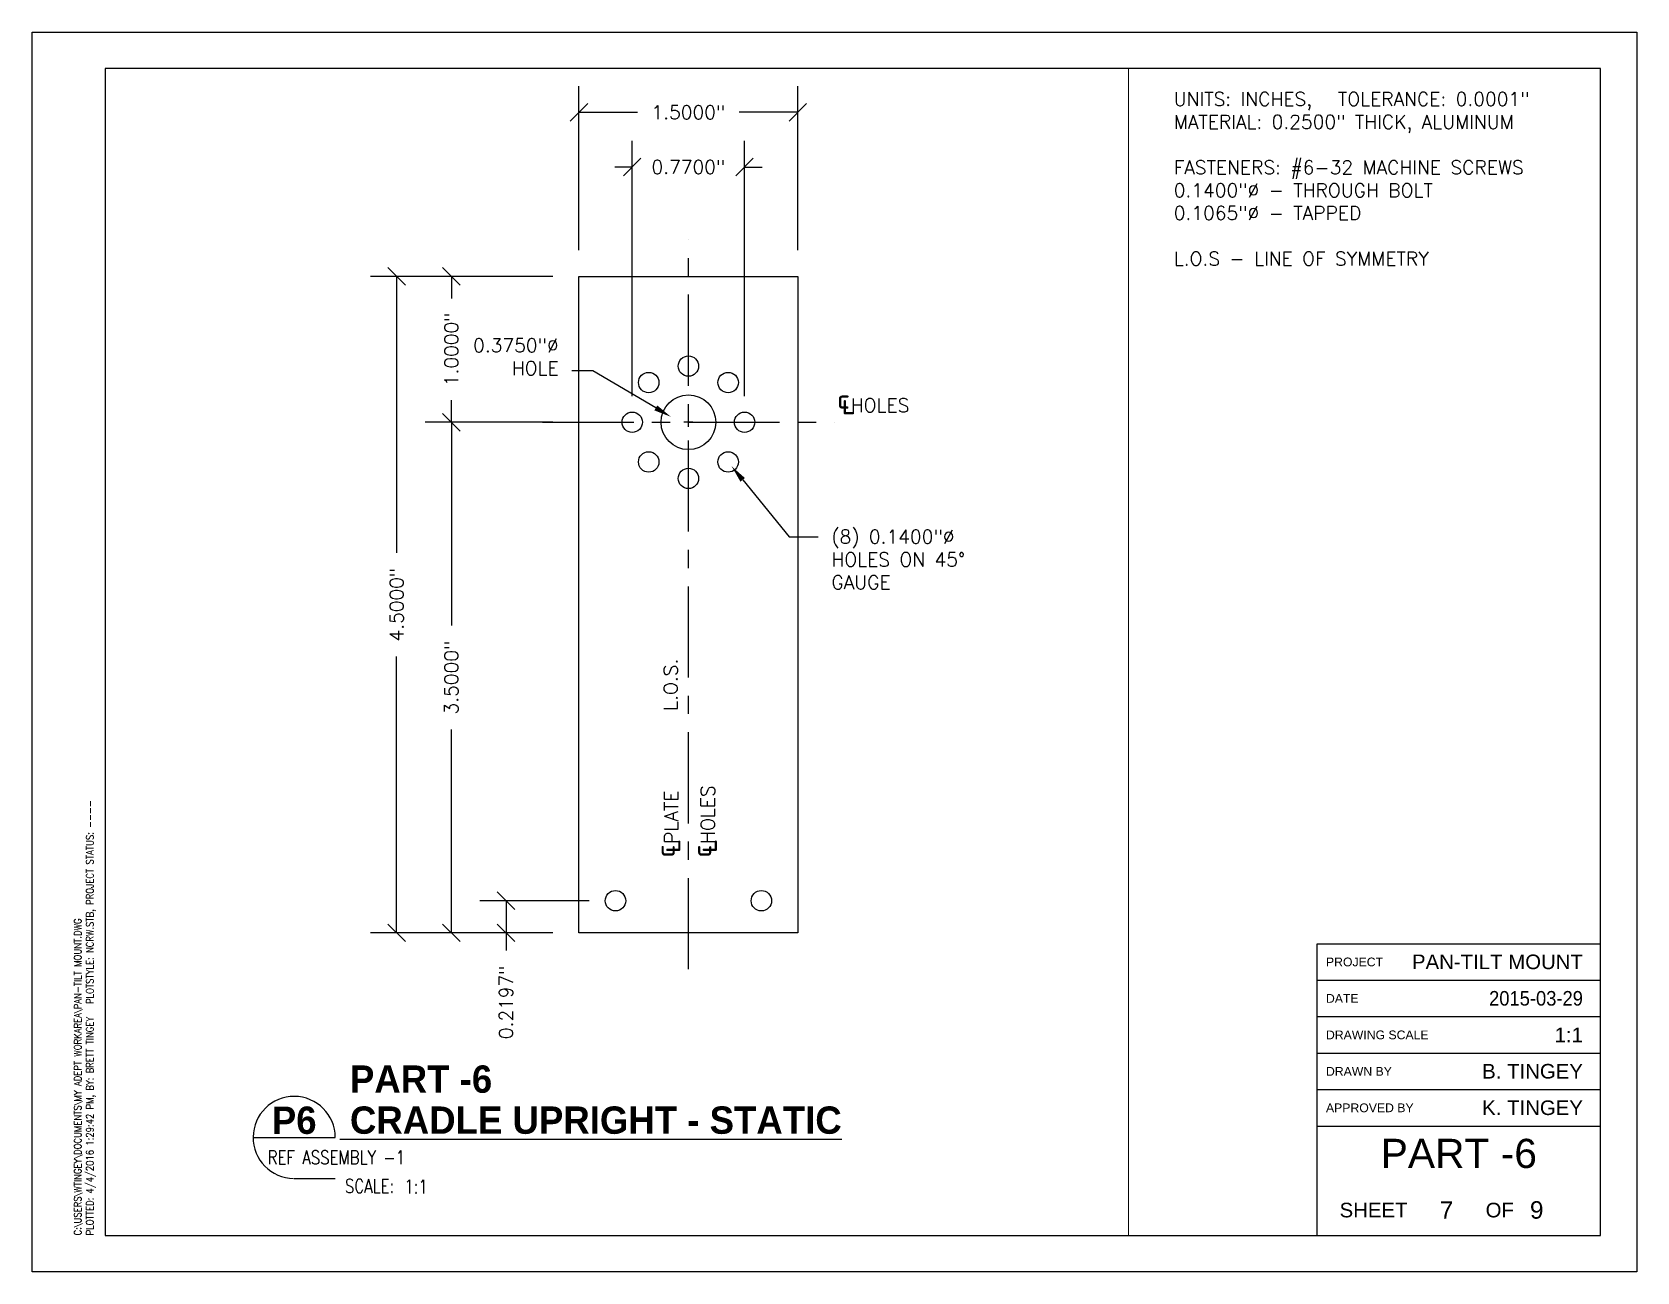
# Paper-space layout 'PART6' of a CAD drawing. Header units: inches. Extents: x 0 to 11, y 0 to 8.5.
# The model-space entities are those that its viewports show. They can reach past a viewport. Long polylines and large blocks are cut down to what shows.
import ezdxf
from ezdxf import colors
from ezdxf.entities.mleader import LeaderData, LeaderLine
from ezdxf.enums import TextEntityAlignment as Align
from ezdxf.math import Vec2, Vec3

# ---------------------------------------------------------------- set-up
doc = ezdxf.new("R2010")
doc.units = ezdxf.units.IN
doc.header["$MEASUREMENT"] = 0
doc.linetypes.add('CENTER', pattern=[2, 1.25, -0.25, 0.25, -0.25])
for name, color, linetype in [('54INFO', 7, 'Continuous'), ('G-OBJECT', 7, 'Continuous'), ('G-OBJECT-ANNO', 2, 'Continuous'), ('G-TTLB', 7, 'Continuous'), ('G-TTLB-ANNO', 2, 'Continuous'), ('G-TTLB-ANNO-BOLD', 3, 'Continuous'), ('G-TTLB-STMP', 1, 'Continuous')]:
    doc.layers.add(name, color=color, linetype=linetype)
doc.layers.add('G-TTLB-NPLT', color=7, linetype='Continuous', plot=False)
doc.styles.add('Arial', font='arial.ttf')
doc.styles.add('HBOLD', font='hbold.shx')
doc.styles.add('Plot Stamp', font='romans.shx', dxfattribs={"width": 0.85})
doc.styles.add('ROMANS', font='romans.shx')
doc.styles.get("Standard").update_dxf_attribs({"font": 'romans.shx', "height": 0.09375})
doc.styles.add('Title-Arial', font='arial.ttf')
doc.dimstyles.get("Standard").update_dxf_attribs({"dimtxt": 0.09375, "dimasz": 0.12, "dimexe": 0.18, "dimexo": 0.18, "dimgap": 0.09, "dimtad": 0, "dimdec": 4, "dimzin": 0, "dimdsep": 46, "dimlunit": 3, "dimtxsty": 'Standard', "dimblk": 'OBLIQUE', "dimcen": 0.09, "dimadec": 0, "dimazin": 0, "dimtfac": 1, "dimtdec": 4, "dimtofl": 0, "dimtmove": 0, "dimatfit": 3, "dimfxl": 1, "dimtolj": 1, "dimtzin": 0, "dimarcsym": 0})

# ---------------------------------------------------------------- blocks, each defined once
blk = doc.blocks.new('L14')
at = {"layer": '54INFO', "color": 7, "linetype": 'ByBlock'}
for p, q in [((0.03519953836755008, 0.377010504458223), (0.5976995383675501, 0.377010504458223)), ((0.3159829422386338, 0.09576089150195077), (0.5976995383673795, 0.09576089150195077))]:
    blk.add_line(p, q, dxfattribs=at)
blk.add_arc((0.3164495383673795, 0.377010504458223), 0.28125, 0, 269.2137372618573, dxfattribs=at)
at = {"layer": '54INFO', "color": 7, "linetype": 'ByBlock', "style": 'ROMANS', "width": 0.8}
blk.add_text('SCALE:', height=0.09375, dxfattribs=at).set_placement((0.6645720766158103, -0.003182224834532121))
at = {"layer": '54INFO', "linetype": 'ByBlock', "style": 'HBOLD'}
for tag, p in [('TITLETOP', (0.6289495383673227, 0.627010504458223)), ('TITLEBOTTOM', (0.6289495383673227, 0.345760504458223))]:
    blk.add_attdef(tag, text='', height=0.1875, dxfattribs=at).set_placement(p, align=Align.BOTTOM_LEFT)
blk.add_attdef('TOP', text='', height=0.1875, dxfattribs=at).set_placement((0.3164495383675501, 0.4950377480216615), align=Align.MIDDLE_CENTER)
at = {"layer": '54INFO', "color": 7, "linetype": 'ByBlock', "style": 'ROMANS', "width": 0.8}
blk.add_attdef('BOTTOM', text='', height=0.09375, dxfattribs=at).set_placement((0.1343486291955802, 0.2403581665875478), align=Align.MIDDLE_LEFT)
blk.add_attdef('SCALE', text='', height=0.09375, dxfattribs=at).set_placement((1.07082207661581, -0.03443222483453212), align=Align.BOTTOM_LEFT)
blk = doc.blocks.new('_Oblique')
at = {"color": 0, "linetype": 'ByBlock', "lineweight": -2}
blk.add_line((-0.5, -0.5), (0.5, 0.5), dxfattribs=at)
blk = doc.blocks.new('*D49')
at = {"layer": 'Defpoints', "color": 0, "transparency": 16777216}
for p in [(103.3715474699228, 3.297045302399269), (104.6215474699228, 3.297045302399269), (104.6215474699228, -1.202954697600731)]:
    blk.add_point(p, dxfattribs=at)
at = {"layer": 'G-OBJECT-ANNO', "color": 0, "lineweight": -2, "transparency": 16777216}
for p, q in [((104.4415474699228, 3.297045302399269), (103.1915474699228, 3.297045302399269)), ((103.3715474699228, 3.297045302399269), (103.3715474699228, 1.402670302399269)), ((103.3715474699228, -1.202954697600731), (103.3715474699228, 0.6914203023992691)), ((104.4415474699228, -1.202954697600731), (103.1915474699228, -1.202954697600731))]:
    blk.add_line(p, q, dxfattribs=at)
at = {"layer": 'G-OBJECT-ANNO', "color": 0, "lineweight": -2, "transparency": 16777216, "xscale": 0.12, "yscale": 0.12, "zscale": 0.12}
for p, rotation in [((103.3715474699228, 3.297045302399269), 90), ((103.3715474699228, -1.202954697600731), 270)]:
    blk.add_blockref('_Oblique', p, dxfattribs=dict(at, rotation=rotation))
at = {"layer": 'G-OBJECT-ANNO', "color": 0, "transparency": 16777216, "insert": (103.3715474699228, 1.047045302399286), "char_height": 0.09375, "attachment_point": 5, "rotation": 90}
blk.add_mtext('\\A1;4.5000"', dxfattribs=at)
blk = doc.blocks.new('*D50')
at = {"layer": 'Defpoints', "color": 0, "transparency": 16777216}
for p in [(103.7465474699228, 2.297045302399269), (104.6215474699228, 2.297045302399269), (104.6215474699228, -1.202954697600731)]:
    blk.add_point(p, dxfattribs=at)
at = {"layer": 'G-OBJECT-ANNO', "color": 0, "lineweight": -2, "transparency": 16777216}
for p, q in [((104.4415474699228, 2.297045302399269), (103.5665474699228, 2.297045302399269)), ((103.7465474699228, 2.297045302399269), (103.7465474699228, 0.9026703023992692)), ((103.7465474699228, -1.202954697600731), (103.7465474699228, 0.1914203023992692)), ((104.4415474699228, -1.202954697600731), (103.5665474699228, -1.202954697600731))]:
    blk.add_line(p, q, dxfattribs=at)
at = {"layer": 'G-OBJECT-ANNO', "color": 0, "lineweight": -2, "transparency": 16777216, "xscale": 0.12, "yscale": 0.12, "zscale": 0.12}
for p, rotation in [((103.7465474699228, 2.297045302399269), 90), ((103.7465474699228, -1.202954697600731), 270)]:
    blk.add_blockref('_Oblique', p, dxfattribs=dict(at, rotation=rotation))
at = {"layer": 'G-OBJECT-ANNO', "color": 0, "transparency": 16777216, "insert": (103.7465474699228, 0.5470453023992858), "char_height": 0.09375, "attachment_point": 5, "rotation": 90}
blk.add_mtext('\\A1;3.5000"', dxfattribs=at)
blk = doc.blocks.new('*D51')
at = {"layer": 'Defpoints', "color": 0, "transparency": 16777216}
for p in [(103.7465474699228, 3.297045302399269), (104.6215474699228, 3.297045302399269), (104.6215474699228, 2.297045302399269)]:
    blk.add_point(p, dxfattribs=at)
at = {"layer": 'G-OBJECT-ANNO', "color": 0, "lineweight": -2, "transparency": 16777216}
for p, q in [((104.4415474699228, 3.297045302399269), (103.5665474699228, 3.297045302399269)), ((103.7465474699228, 3.297045302399269), (103.7465474699228, 3.14597387382784)), ((103.7465474699228, 2.297045302399269), (103.7465474699228, 2.448116730970697)), ((104.4415474699228, 2.297045302399269), (103.5665474699228, 2.297045302399269))]:
    blk.add_line(p, q, dxfattribs=at)
at = {"layer": 'G-OBJECT-ANNO', "color": 0, "lineweight": -2, "transparency": 16777216, "xscale": 0.12, "yscale": 0.12, "zscale": 0.12}
for p, rotation in [((103.7465474699228, 3.297045302399269), 90), ((103.7465474699228, 2.297045302399269), 270)]:
    blk.add_blockref('_Oblique', p, dxfattribs=dict(at, rotation=rotation))
at = {"layer": 'G-OBJECT-ANNO', "color": 0, "transparency": 16777216, "insert": (103.7465474699228, 2.797045302399286), "char_height": 0.09375, "attachment_point": 5, "rotation": 90}
blk.add_mtext('\\A1;1.0000"', dxfattribs=at)
blk = doc.blocks.new('*D52')
at = {"layer": 'Defpoints', "color": 0, "transparency": 16777216}
for p in [(105.7565474699228, 4.047045302399269), (104.9865474699228, 2.297045302399269), (105.7565474699228, 2.297045302399269)]:
    blk.add_point(p, dxfattribs=at)
at = {"layer": 'G-OBJECT-ANNO', "color": 0, "lineweight": -2, "transparency": 16777216}
for p, q in [((104.9865474699228, 2.477045302399269), (104.9865474699228, 4.227045302399269)), ((105.7565474699228, 2.477045302399269), (105.7565474699228, 4.227045302399269)), ((104.9865474699228, 4.047045302399269), (104.8665474699228, 4.047045302399269)), ((105.7565474699228, 4.047045302399269), (105.8765474699228, 4.047045302399269))]:
    blk.add_line(p, q, dxfattribs=at)
at = {"layer": 'G-OBJECT-ANNO', "color": 0, "lineweight": -2, "transparency": 16777216, "xscale": 0.12, "yscale": 0.12, "zscale": 0.12}
blk.add_blockref('_Oblique', (104.9865474699228, 4.047045302399269), dxfattribs=at)
at = {"layer": 'G-OBJECT-ANNO', "color": 0, "lineweight": -2, "transparency": 16777216, "xscale": 0.12, "yscale": 0.12, "zscale": 0.12, "rotation": 180}
blk.add_blockref('_Oblique', (105.7565474699228, 4.047045302399269), dxfattribs=at)
at = {"layer": 'G-OBJECT-ANNO', "color": 0, "transparency": 16777216, "insert": (105.3715474699228, 4.047045302399269), "char_height": 0.09375, "attachment_point": 5}
blk.add_mtext('\\A1;0.7700"', dxfattribs=at)
blk = doc.blocks.new('*D53')
at = {"layer": 'Defpoints', "color": 0, "transparency": 16777216}
for p in [(104.1215474699226, -0.9832546976007308), (104.8715474699228, -0.983254697600731), (104.6215474699228, -1.202954697600731)]:
    blk.add_point(p, dxfattribs=at)
at = {"layer": 'G-OBJECT-ANNO', "color": 0, "lineweight": -2, "transparency": 16777216}
for p, q in [((104.6915474699228, -0.9832546976007309), (103.9415474699226, -0.9832546976007307)), ((104.1215474699226, -0.9832546976007308), (104.1215474699226, -1.202954697600731)), ((104.4415474699228, -1.202954697600731), (103.9415474699226, -1.202954697600731)), ((104.1215474699226, -1.202954697600731), (104.1215474699226, -1.323669860211956))]:
    blk.add_line(p, q, dxfattribs=at)
at = {"layer": 'G-OBJECT-ANNO', "color": 0, "lineweight": -2, "transparency": 16777216, "xscale": 0.12, "yscale": 0.12, "zscale": 0.12}
for p, rotation in [((104.1215474699226, -0.9832546976007308), 90), ((104.1215474699226, -1.202954697600731), 270)]:
    blk.add_blockref('_Oblique', p, dxfattribs=dict(at, rotation=rotation))
at = {"layer": 'G-OBJECT-ANNO', "color": 0, "transparency": 16777216, "insert": (104.1215474699226, -1.67929486021194), "char_height": 0.09375, "attachment_point": 5, "rotation": 90}
blk.add_mtext('\\A1;0.2197"', dxfattribs=at)
blk = doc.blocks.new('*D54')
at = {"layer": 'Defpoints', "color": 0, "transparency": 16777216}
for p in [(106.1215474699228, 4.422045302399269), (104.6215474699228, 3.297045302399269), (106.1215474699228, 3.297045302399269)]:
    blk.add_point(p, dxfattribs=at)
at = {"layer": 'G-OBJECT-ANNO', "color": 0, "lineweight": -2, "transparency": 16777216}
for p, q in [((104.6215474699228, 3.477045302399269), (104.6215474699228, 4.602045302399269)), ((106.1215474699228, 3.477045302399269), (106.1215474699228, 4.602045302399269)), ((104.6215474699228, 4.422045302399269), (105.0226188984942, 4.422045302399269)), ((106.1215474699228, 4.422045302399269), (105.7204760413514, 4.422045302399269))]:
    blk.add_line(p, q, dxfattribs=at)
at = {"layer": 'G-OBJECT-ANNO', "color": 0, "lineweight": -2, "transparency": 16777216, "xscale": 0.12, "yscale": 0.12, "zscale": 0.12, "rotation": 180}
blk.add_blockref('_Oblique', (104.6215474699228, 4.422045302399269), dxfattribs=at)
at = {"layer": 'G-OBJECT-ANNO', "color": 0, "lineweight": -2, "transparency": 16777216, "xscale": 0.12, "yscale": 0.12, "zscale": 0.12}
blk.add_blockref('_Oblique', (106.1215474699228, 4.422045302399269), dxfattribs=at)
at = {"layer": 'G-OBJECT-ANNO', "color": 0, "transparency": 16777216, "insert": (105.3715474699228, 4.422045302399269), "char_height": 0.09375, "attachment_point": 5}
blk.add_mtext('\\A1;1.5000"', dxfattribs=at)

msp = doc.modelspace()

# ---------------------------------------------------------------- linework, layer by layer
at = {"layer": 'G-OBJECT'}
msp.add_lwpolyline([(104.6215474699228, 3.297045302399269), (106.1215474699228, 3.297045302399269), (106.1215474699228, -1.202954697600731), (104.6215474699228, -1.202954697600731)], close=True, dxfattribs=at)
for centre, radius in [((105.3715474699228, 2.682045302399269), 0.07), ((105.099311359166, 2.569281413156091), 0.07), ((105.6437835806796, 2.569281413156098), 0.07), ((105.3715474699228, 2.297045302399269), 0.1875), ((104.9865474699228, 2.297045302399269), 0.07), ((105.7565474699228, 2.297045302399269), 0.07), ((105.099311359166, 2.024809191642447), 0.07), ((105.6437835806796, 2.024809191642454), 0.07), ((105.3715474699228, 1.912045302399269), 0.07), ((104.8715474699228, -0.983254697600731), 0.07), ((105.8715474699228, -0.9832546976007308), 0.07)]:
    msp.add_circle(centre, radius, dxfattribs=at)
at = {"layer": 'G-OBJECT-ANNO', "color": 9, "linetype": 'CENTER', "ltscale": 0.5}
for p, q in [((105.3715474699228, -1.452954697600731), (105.3715474699228, 3.547045302399269)), ((104.371547469923, 2.297045302399269), (106.371547469923, 2.297045302399269))]:
    msp.add_line(p, q, dxfattribs=at)
at = {"layer": 'G-OBJECT-ANNO'}
for p, q in [((105.3715474699228, 2.265795302399269), (105.3715474699228, 2.328295302399269)), ((105.4027974699228, 2.297045302399269), (105.3402974699228, 2.297045302399269))]:
    msp.add_line(p, q, dxfattribs=at)

# ---------------------------------------------------------------- texts
at = {"layer": 'G-OBJECT-ANNO', "insert": (106.3887058975135, 2.517085588658574), "char_height": 0.09375, "attachment_point": 1}
msp.add_mtext_dynamic_manual_height_columns('{\\fISOCPEUR|b0|i0|c0|p34;\\H1.6x;℄}HOLES', width=1.129781097894011, gutter_width=0.46875, heights=[0], dxfattribs=at)
at = {"layer": 'G-OBJECT-ANNO', "char_height": 0.09375, "attachment_point": 1, "rotation": 90}
for s, insert in [('L.O.S.', (105.2036164120251, 0.3184570239859568)), ('{\\fISOCPEUR|b0|i0|c0|p34;\\H1.6x;℄}PLATE\\P{\\fISOCPEUR|b0|i0|c0|p34;\\H1.6x;℄\\Fromans|c0;\\H0.625x;HOLES}', (105.1515071836635, -0.6888305920593756))]:
    msp.add_mtext_dynamic_manual_height_columns(s, width=1.129781097894011, gutter_width=0.46875, heights=[0], dxfattribs=dict(at, insert=insert))

# ---------------------------------------------------------------- dimensions: what is measured, and where the dimension line sits
at = {"layer": 'G-OBJECT-ANNO'}
for base, p1, p2, picture, middle in [((106.1215474699228, 4.422045302399269), (104.6215474699228, 3.297045302399269), (106.1215474699228, 3.297045302399269), '*D54', (105.3715474699228, 4.422045302399269)), ((105.7565474699228, 4.047045302399269), (104.9865474699228, 2.297045302399269), (105.7565474699228, 2.297045302399269), '*D52', (105.3715474699228, 4.047045302399269))]:
    dim = msp.add_linear_dim(base=base, p1=p1, p2=p2, dimstyle='Standard', dxfattribs=at)
    dim.commit()
    dim.dimension.update_dxf_attribs({"geometry": picture, "text_midpoint": middle})
for base, p1, p2, picture, middle in [((103.3715474699228, 3.297045302399269), (104.6215474699228, -1.202954697600731), (104.6215474699228, 3.297045302399269), '*D49', (103.3715474699228, 1.047045302399286)), ((103.7465474699228, 3.297045302399269), (104.6215474699228, 2.297045302399269), (104.6215474699228, 3.297045302399269), '*D51', (103.7465474699228, 2.797045302399286)), ((103.7465474699228, 2.297045302399269), (104.6215474699228, -1.202954697600731), (104.6215474699228, 2.297045302399269), '*D50', (103.7465474699228, 0.5470453023992858))]:
    dim = msp.add_linear_dim(base=base, p1=p1, p2=p2, angle=90, dimstyle='Standard', dxfattribs=at)
    dim.commit()
    dim.dimension.update_dxf_attribs({"geometry": picture, "text_midpoint": middle})
dim = msp.add_linear_dim(base=(104.1215474699226, -0.9832546976007308), p1=(104.6215474699228, -1.202954697600731), p2=(104.8715474699228, -0.983254697600731), angle=90, dimstyle='Standard', dxfattribs=at)
dim.commit()
dim.dimension.update_dxf_attribs({"geometry": '*D53', "text_midpoint": (104.1215474699226, -1.67929486021194), "dimtype": 160})

# ---------------------------------------------------------------- leaders
ml = msp.add_multileader_mtext('Standard', dxfattribs=at)
ml.set_content('0.3750"%%C HOLE', color=256)
ml.set_leader_properties()
ml.build(insert=Vec2(0, 0))
ml.multileader.update_dxf_attribs({"has_dogleg": 0, "text_right_attachment_type": 3, "dogleg_length": 0, "arrow_head_size": 0.12})
ctx = ml.context
ctx.base_point, ctx.char_height, ctx.arrow_head_size, ctx.landing_gap_size, ctx.plane_origin = Vec3(103.7807655996703, 2.824094337326447), 0.09375, 0.12, 0.09, Vec3(105.0220825215429, 3.264808069815444)
ctx.right_attachment, ctx.text_align_type = 3, 2
notes = []
notes.append((ctx, [(0, (1, 1, 0), (104.5723727425275, 2.649987194469304), (-1, 0), 0, [(0, [(105.2514243036103, 2.334382236336296), (104.717347210215, 2.649987194469304)], 0, [])])]))
ctx.mtext.insert, ctx.mtext.width, ctx.mtext.alignment, ctx.mtext.flow_direction = Vec3(104.4823727425275, 2.870969337326447), 0.6863937692869513, 3, 5
ml = msp.add_multileader_mtext('Standard', dxfattribs=at)
ml.set_content('(8) 0.1400"%%C HOLES ON 45%%D GAUGE', color=256)
ml.set_leader_properties()
ml.build(insert=Vec2(0, 0))
ml.multileader.update_dxf_attribs({"has_dogleg": 0, "text_right_attachment_type": 3, "dogleg_length": 0, "arrow_head_size": 0.12})
ctx = ml.context
ctx.base_point, ctx.char_height, ctx.arrow_head_size, ctx.landing_gap_size, ctx.plane_origin = Vec3(106.2615955248484, 1.51244694842535), 0.09375, 0.12, 0.09, Vec3(107.1632789280257, 1.987066139085073)
ctx.right_attachment = 3
notes.append((ctx, [(0, (1, 1, 0), (106.2615955248484, 1.51244694842535), (1, 0), 0, [(0, [(105.6676183048585, 1.995211777368695), (106.0614933686056, 1.51244694842535)], 0, [])])]))
ctx.mtext.insert, ctx.mtext.width, ctx.mtext.flow_direction = Vec3(106.3515955248484, 1.55932194842535), 1.016129694700936, 5
for ctx, leaders in notes:
    for number, flags, end, landing, length, lines in leaders:
        leader = LeaderData()
        leader.index, (leader.has_last_leader_line, leader.has_dogleg_vector, leader.attachment_direction) = number, flags
        leader.last_leader_point, leader.dogleg_vector, leader.dogleg_length = Vec3(end), Vec3(landing), length
        for number, points, colour, breaks in lines:
            line = LeaderLine()
            line.index, line.vertices, line.color, line.breaks = number, Vec3.list(points), colors.encode_raw_color(colour), breaks
            leader.lines.append(line)
        ctx.leaders.append(leader)

psp = doc.layouts.new('PART6')

# ---------------------------------------------------------------- linework, layer by layer
at = {"layer": 'G-TTLB'}
psp.add_line((8.808824578831747, 0.2500000000000018), (8.808824578831747, 2.249999999999979), dxfattribs=at)
psp.add_lwpolyline([(10.75, 8.25), (0.5, 8.25), (0.5, 0.2500000000000018), (10.75, 0.2500000000000018)], close=True, dxfattribs=at)
for points in [[(8.808824578831747, 2.249999999999979), (10.75, 2.249999999999979)], [(8.808824578831747, 2.249999999999979), (10.75, 2.249999999999979)], [(8.808824578831747, 1.999999999999979), (10.75, 1.999999999999979)], [(8.808824578831747, 1.749999999999979), (10.75, 1.749999999999979)], [(8.808824578831747, 1.499999999999979), (10.75, 1.499999999999979)], [(8.808824578831747, 1.249999999999979), (10.75, 1.249999999999979)], [(8.808824578831747, 0.9999999999999791), (10.75, 0.9999999999999791)]]:
    psp.add_lwpolyline(points, dxfattribs=at)
at = {"layer": 'G-TTLB-NPLT'}
psp.add_lwpolyline([(11, 0), (0, 0), (0, 8.5), (11, 8.5)], close=True, dxfattribs=at)

# ---------------------------------------------------------------- block references
at = {"layer": 'G-TTLB-ANNO'}
psp.add_blockref('L14', (1.479974131173826, 0.5448670204745261), dxfattribs=at).add_auto_attribs({'SCALE': '1:1', 'TITLEBOTTOM': '%%U CRADLE UPRIGHT - STATIC', 'TITLETOP': ' PART -6', 'TOP': 'P6', 'BOTTOM': 'REF ASSEMBLY -1'})

# ---------------------------------------------------------------- texts
at = {"layer": 'G-TTLB-ANNO', "style": 'Title-Arial'}
for s, p in [('PROJECT', (8.868824578831745, 2.124999999999979)), ('DATE', (8.868824578831745, 1.874999999999979)), ('DRAWING SCALE', (8.868824578831745, 1.624999999999979)), ('DRAWN BY', (8.868824578831745, 1.374999999999979)), ('APPROVED BY', (8.868824578831745, 1.124999999999979))]:
    psp.add_text(s, height=0.06, dxfattribs=at).set_placement(p, align=Align.MIDDLE_LEFT)
psp.add_text('SHEET', height=0.1, dxfattribs=at).set_placement((9.427733173647574, 0.4240196832806609), align=Align.MIDDLE_RIGHT)
psp.add_text('OF', height=0.1, dxfattribs=at).set_placement((10.05992123791368, 0.4240196832806609), align=Align.MIDDLE_CENTER)
at = {"layer": 'G-TTLB-ANNO', "insert": (7.825258731649683, 8.087784563798088), "char_height": 0.09375, "attachment_point": 1}
psp.add_mtext_dynamic_manual_height_columns('UNITS: INCHES,^ITOLERANCE: 0.0001"\\PMATERIAL: 0.2500" THICK, ALUMINUM\\P\\PFASTENERS: #6-32 MACHINE SCREWS\\P0.1400"%%C - THROUGH BOLT\\P0.1065"%%C - TAPPED \\P\\PL.O.S - LINE OF SYMMETRY', width=3.289624171987811, gutter_width=0.46875, heights=[0], dxfattribs=at)
at = {"layer": 'G-TTLB-ANNO', "char_height": 0.1, "attachment_point": 6, "style": 'Title-Arial'}
for s, width, insert in [('PAN-TILT MOUNT', 1.372657955404804, (10.63, 2.124999999999979)), ('{\\W0.9;2015-03-29}', 1.259490734511957, (10.63, 1.874999999999979)), ('1:1', 1.259490734511957, (10.63, 1.624999999999979)), ('B. TINGEY', 1.259490734511957, (10.63, 1.374999999999977)), ('K. TINGEY', 1.259490734511957, (10.63, 1.124999999999979))]:
    psp.add_mtext_dynamic_manual_height_columns(s, width=width, gutter_width=0.7000000000000001, heights=[0], dxfattribs=dict(at, insert=insert))
at = {"layer": 'G-TTLB-ANNO-BOLD', "color": 7, "style": 'Arial'}
psp.add_text('PART -6', height=0.2, dxfattribs=at).set_placement((9.779412289415873, 0.8124999999999851), align=Align.MIDDLE_CENTER)
at = {"layer": 'G-TTLB-ANNO-BOLD', "char_height": 0.12, "width": 0.5, "style": 'Title-Arial'}
for s, insert, attachment_point in [('7', (9.695346530281107, 0.4240196832806604), 5), ('9', (10.26676042431664, 0.4240196832806604), 4)]:
    psp.add_mtext(s, dxfattribs=dict(at, insert=insert, attachment_point=attachment_point))
at = {"layer": 'G-TTLB-STMP', "insert": (0.3625797692398738, 0.2500000000000018), "char_height": 0.05, "width": 14, "attachment_point": 4, "rotation": 90, "style": 'Plot Stamp'}
psp.add_mtext('C:\\\\USERS\\\\WTINGEY\\\\DOCUMENTS\\\\MY ADEPT WORKAREA\\\\PAN-TILT MOUNT.DWG   \\PPLOTTED: 4/4/2016 1:29:42 PM, BY: BRETT TINGEY   PLOTSTYLE: NCRW.STB, PROJECT STATUS: ----', dxfattribs=at)

# ---------------------------------------------------------------- viewports
at = {"layer": 'Defpoints'}
psp.add_viewport(center=(4.007774230528915, 4.250000000000002), size=(7.015548461057829, 8), view_center_point=(104.8806717038723, 0.7219762341037212), view_height=7.999998201311492, dxfattribs=at)

doc.saveas('drawing.dxf')
